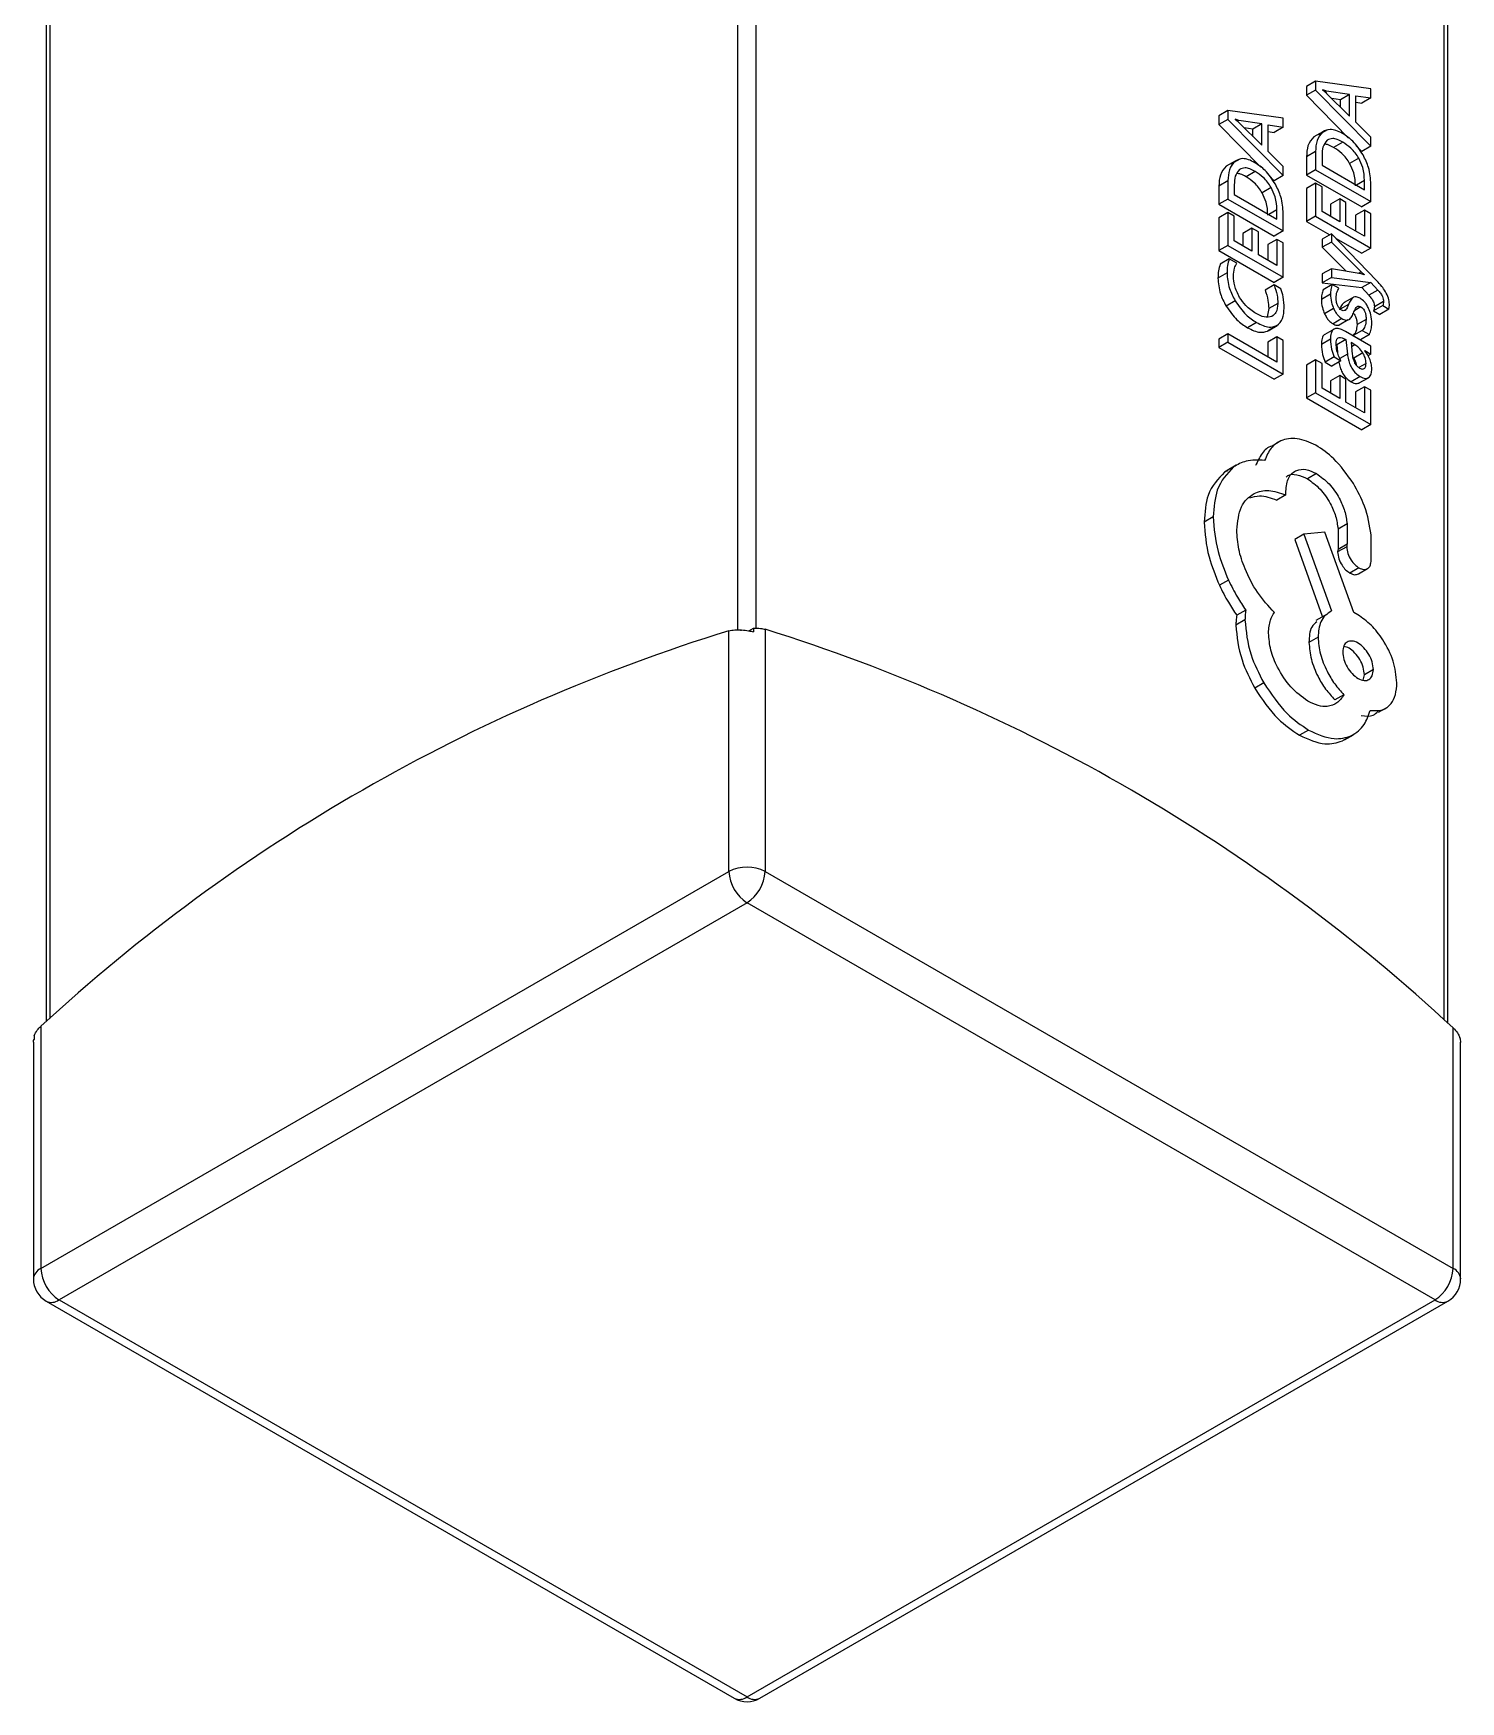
# Model space of a CAD drawing. Header units: millimetres. Extents: x 206 to 880, y 122 to 722.
# Drawn here: x 761.6 to 772.75, y 292.95 to 305.98 of the extents above; entities that cross this region are included whole.
import ezdxf

# ---------------------------------------------------------------- set-up
doc = ezdxf.new("R2010")
doc.units = ezdxf.units.MM

msp = doc.modelspace()

# ---------------------------------------------------------------- linework, layer by layer
at = {"color": 7, "linetype": 'Continuous', "lineweight": 25}
for p, q in [((767.104, 301.322), (767.104, 310.25)), ((767.245, 310.238), (767.245, 301.334)), ((761.701, 307.115), (761.701, 298.261)), ((761.73, 307.136), (761.73, 298.286)), ((772.619, 298.274), (772.619, 307.148)), ((772.649, 298.249), (772.649, 307.115)), ((771.616, 305.608), (771.545, 305.568)), ((771.545, 305.568), (771.545, 305.499)), ((771.616, 305.608), (771.616, 305.54)), ((772.047, 305.549), (771.616, 305.608)), ((772.047, 305.478), (772.047, 305.549)), ((771.616, 305.54), (771.545, 305.499)), ((771.545, 305.499), (771.873, 305.165)), ((771.616, 305.54), (772.047, 305.101)), ((771.671, 305.542), (771.671, 305.54)), ((771.701, 305.532), (771.69, 305.525)), ((771.881, 305.504), (771.701, 305.532)), ((771.701, 305.514), (771.881, 305.336)), ((771.81, 305.463), (771.743, 305.473)), ((771.881, 305.504), (771.81, 305.463)), ((771.81, 305.407), (771.81, 305.463)), ((771.881, 305.336), (771.881, 305.504)), ((771.929, 305.495), (772.047, 305.478)), ((771.929, 305.288), (771.929, 305.495)), ((771.929, 305.444), (771.977, 305.437)), ((772.047, 305.478), (771.977, 305.437)), ((770.931, 305.38), (770.861, 305.339)), ((770.861, 305.339), (770.861, 305.27)), ((770.931, 305.311), (770.861, 305.27)), ((770.931, 305.38), (770.931, 305.311)), ((771.363, 305.32), (770.931, 305.38)), ((770.931, 305.311), (771.363, 304.872)), ((770.987, 305.313), (770.987, 305.311)), ((771.017, 305.303), (771.005, 305.296)), ((771.196, 305.275), (771.017, 305.303)), ((771.363, 305.249), (771.363, 305.32)), ((772.047, 305.172), (771.929, 305.288)), ((770.861, 305.27), (771.189, 304.936)), ((771.017, 305.286), (771.196, 305.108)), ((771.125, 305.234), (771.058, 305.245)), ((771.196, 305.275), (771.125, 305.234)), ((771.125, 305.178), (771.125, 305.234)), ((771.196, 305.108), (771.196, 305.275)), ((771.245, 305.267), (771.363, 305.249)), ((771.245, 305.059), (771.245, 305.267)), ((771.245, 305.215), (771.292, 305.208)), ((771.363, 305.249), (771.292, 305.208)), ((771.673, 305.214), (771.602, 305.173)), ((771.708, 305.23), (771.638, 305.189)), ((772.047, 305.101), (772.047, 305.172)), ((771.363, 304.943), (771.245, 305.059)), ((771.616, 305.059), (771.545, 305.018)), ((771.616, 305.059), (771.616, 304.917)), ((771.666, 305.028), (771.666, 304.952)), ((771.828, 305.132), (771.757, 305.092)), ((771.934, 305.103), (771.977, 305.06)), ((772.047, 305.101), (771.977, 305.06)), ((770.989, 304.985), (770.918, 304.944)), ((771.024, 305.001), (770.953, 304.961)), ((771.143, 304.904), (771.073, 304.863)), ((771.363, 304.872), (771.363, 304.943)), ((771.545, 305.018), (771.545, 304.876)), ((771.616, 304.917), (771.545, 304.876)), ((771.616, 304.917), (772.047, 304.668)), ((771.666, 304.952), (771.998, 304.76)), ((771.953, 305.007), (771.882, 304.966)), ((770.931, 304.83), (770.861, 304.789)), ((770.861, 304.789), (770.861, 304.647)), ((770.931, 304.83), (770.931, 304.688)), ((770.981, 304.799), (770.981, 304.723)), ((771.269, 304.778), (771.198, 304.737)), ((771.25, 304.874), (771.292, 304.831)), ((771.363, 304.872), (771.292, 304.831)), ((771.545, 304.876), (771.977, 304.627)), ((771.616, 304.811), (771.545, 304.77)), ((771.545, 304.77), (771.545, 304.514)), ((771.616, 304.811), (771.616, 304.555)), ((771.666, 304.783), (771.616, 304.811)), ((771.666, 304.59), (771.666, 304.783)), ((771.998, 304.833), (771.935, 304.796)), ((771.998, 304.76), (771.998, 304.833)), ((772.047, 304.668), (772.047, 304.805)), ((770.931, 304.688), (770.861, 304.647)), ((770.861, 304.647), (771.292, 304.398)), ((770.931, 304.688), (771.363, 304.439)), ((770.981, 304.723), (771.314, 304.531)), ((771.804, 304.689), (771.733, 304.648)), ((771.733, 304.648), (771.733, 304.551)), ((771.804, 304.689), (771.804, 304.511)), ((771.853, 304.66), (771.804, 304.689)), ((771.853, 304.482), (771.853, 304.66)), ((772.047, 304.668), (771.977, 304.627)), ((770.931, 304.582), (770.861, 304.542)), ((770.861, 304.542), (770.861, 304.285)), ((770.931, 304.582), (770.931, 304.326)), ((770.981, 304.554), (770.931, 304.582)), ((770.981, 304.361), (770.981, 304.554)), ((771.314, 304.604), (771.251, 304.568)), ((771.314, 304.531), (771.314, 304.604)), ((771.363, 304.439), (771.363, 304.576)), ((771.616, 304.555), (771.545, 304.514)), ((771.545, 304.514), (771.727, 304.409)), ((771.616, 304.555), (772.047, 304.305)), ((771.804, 304.511), (771.666, 304.59)), ((771.998, 304.602), (771.927, 304.561)), ((771.927, 304.561), (771.927, 304.439)), ((771.998, 304.602), (771.998, 304.398)), ((772.047, 304.573), (771.998, 304.602)), ((772.047, 304.305), (772.047, 304.573)), ((771.119, 304.46), (771.048, 304.419)), ((771.048, 304.419), (771.048, 304.323)), ((771.119, 304.46), (771.119, 304.282)), ((771.169, 304.431), (771.119, 304.46)), ((771.169, 304.253), (771.169, 304.431)), ((771.363, 304.439), (771.292, 304.398)), ((771.739, 304.416), (771.668, 304.375)), ((771.668, 304.375), (771.668, 304.311)), ((772.094, 304.05), (771.739, 304.416)), ((771.739, 304.416), (771.739, 304.351)), ((771.771, 304.383), (771.977, 304.265)), ((771.998, 304.398), (771.853, 304.482)), ((770.931, 304.326), (770.861, 304.285)), ((770.861, 304.285), (771.292, 304.036)), ((770.931, 304.326), (771.363, 304.077)), ((771.119, 304.282), (770.981, 304.361)), ((771.314, 304.169), (771.169, 304.253)), ((771.314, 304.373), (771.243, 304.332)), ((771.243, 304.332), (771.243, 304.21)), ((771.314, 304.373), (771.314, 304.169)), ((771.363, 304.345), (771.314, 304.373)), ((771.363, 304.077), (771.363, 304.345)), ((771.739, 304.351), (771.668, 304.311)), ((771.668, 304.311), (771.856, 304.124)), ((771.739, 304.351), (771.971, 304.12)), ((772.047, 304.305), (771.977, 304.265)), ((770.942, 304.22), (770.871, 304.179)), ((771, 304.186), (770.942, 304.22)), ((771.739, 304.144), (771.668, 304.104)), ((771.739, 304.144), (771.739, 304.075)), ((771.971, 304.104), (771.739, 304.144)), ((771.971, 304.12), (771.949, 304.107)), ((770.924, 304.112), (770.853, 304.071)), ((771.292, 304.018), (771.221, 303.977)), ((771.363, 304.077), (771.292, 304.036)), ((771.345, 303.987), (771.292, 304.018)), ((771.668, 304.104), (771.668, 304.034)), ((771.739, 304.075), (771.668, 304.034)), ((771.668, 304.034), (771.976, 303.996)), ((771.746, 304.021), (771.675, 303.98)), ((771.739, 304.075), (772.047, 304.037)), ((771.798, 303.991), (771.746, 304.021)), ((771.996, 304.097), (771.971, 304.104)), ((772.047, 304.037), (771.976, 303.996)), ((771.976, 303.996), (772.032, 303.936)), ((771.996, 304.098), (771.994, 304.097)), ((771.996, 304.098), (771.996, 304.097)), ((772.047, 304.037), (772.103, 303.977)), ((770.988, 303.893), (770.917, 303.852)), ((771.321, 303.873), (771.25, 303.832)), ((771.732, 303.945), (771.661, 303.904)), ((771.873, 303.864), (771.809, 303.827)), ((771.91, 303.92), (771.839, 303.879)), ((771.913, 303.921), (771.91, 303.92)), ((772.103, 303.977), (772.032, 303.936)), ((772.14, 303.856), (772.069, 303.815)), ((772.146, 303.888), (772.075, 303.847)), ((772.14, 303.856), (772.188, 303.828)), ((771.155, 303.724), (771.085, 303.683)), ((771.25, 303.832), (771.237, 303.768)), ((771.757, 303.832), (771.686, 303.791)), ((771.822, 303.754), (771.752, 303.713)), ((771.871, 303.744), (771.8, 303.703)), ((771.969, 303.845), (771.922, 303.818)), ((772.01, 303.748), (771.94, 303.707)), ((772.069, 303.815), (772.117, 303.787)), ((772.188, 303.828), (772.117, 303.787)), ((770.931, 303.634), (770.861, 303.593)), ((770.861, 303.593), (770.861, 303.529)), ((770.931, 303.634), (770.931, 303.57)), ((771.314, 303.414), (770.931, 303.634)), ((771.311, 303.698), (771.241, 303.657)), ((771.314, 303.612), (771.243, 303.571)), ((771.245, 303.659), (771.315, 303.7)), ((771.314, 303.612), (771.314, 303.414)), ((771.363, 303.584), (771.314, 303.612)), ((771.732, 303.593), (771.661, 303.552)), ((771.76, 303.671), (771.689, 303.631)), ((772.047, 303.539), (771.849, 303.654)), ((771.981, 303.662), (771.91, 303.622)), ((771.91, 303.622), (771.966, 303.589)), ((772.037, 303.63), (771.966, 303.589)), ((771.981, 303.662), (772.037, 303.63)), ((770.931, 303.57), (770.861, 303.529)), ((770.861, 303.529), (771.292, 303.28)), ((770.931, 303.57), (771.363, 303.321)), ((771.243, 303.571), (771.243, 303.454)), ((771.363, 303.321), (771.363, 303.584)), ((771.851, 303.59), (771.781, 303.549)), ((771.781, 303.549), (771.787, 303.493)), ((771.864, 303.477), (771.806, 303.443)), ((771.851, 303.59), (771.864, 303.477)), ((771.922, 303.549), (771.893, 303.566)), ((771.893, 303.566), (771.902, 303.477)), ((771.922, 303.549), (771.896, 303.534)), ((771.985, 303.486), (771.914, 303.445)), ((772, 303.504), (772.047, 303.477)), ((772, 303.503), (772, 303.504)), ((772.047, 303.477), (772.024, 303.463)), ((772.047, 303.477), (772.047, 303.539)), ((771.616, 303.431), (771.545, 303.391)), ((771.545, 303.391), (771.545, 303.134)), ((771.616, 303.431), (771.616, 303.175)), ((771.666, 303.403), (771.616, 303.431)), ((771.666, 303.21), (771.666, 303.403)), ((771.761, 303.454), (771.69, 303.413)), ((771.69, 303.413), (771.743, 303.382)), ((771.813, 303.423), (771.743, 303.382)), ((771.761, 303.454), (771.813, 303.423)), ((771.914, 303.445), (771.907, 303.455)), ((772.01, 303.404), (771.954, 303.371)), ((771.363, 303.321), (771.292, 303.28)), ((771.804, 303.131), (771.666, 303.21)), ((771.804, 303.309), (771.733, 303.268)), ((771.733, 303.268), (771.733, 303.172)), ((771.804, 303.309), (771.804, 303.131)), ((771.853, 303.28), (771.804, 303.309)), ((771.853, 303.102), (771.853, 303.28)), ((771.965, 303.301), (771.894, 303.26)), ((771.998, 303.222), (771.927, 303.181)), ((771.957, 303.251), (772.028, 303.292)), ((771.998, 303.222), (771.998, 303.018)), ((772.047, 303.194), (771.998, 303.222)), ((772.03, 303.294), (772.028, 303.292)), ((771.616, 303.175), (771.545, 303.134)), ((771.545, 303.134), (771.977, 302.885)), ((771.616, 303.175), (772.047, 302.926)), ((771.998, 303.018), (771.853, 303.102)), ((771.927, 303.181), (771.927, 303.059)), ((772.047, 302.926), (772.047, 303.194)), ((772.047, 302.926), (771.977, 302.885)), ((771.345, 302.798), (771.276, 302.758)), ((771.346, 302.799), (771.346, 302.799)), ((770.975, 302.595), (770.905, 302.554)), ((770.927, 302.564), (770.905, 302.554)), ((770.996, 302.608), (770.925, 302.567)), ((771.622, 302.543), (771.552, 302.503)), ((771.383, 302.377), (771.312, 302.336)), ((771.383, 302.377), (771.383, 302.405)), ((770.816, 302.205), (770.745, 302.164)), ((771.524, 302.069), (771.454, 302.028)), ((771.454, 302.028), (771.668, 301.429)), ((771.687, 302.085), (771.524, 302.069)), ((771.524, 302.069), (771.739, 301.47)), ((771.914, 301.458), (771.687, 302.085)), ((771.862, 302.15), (771.791, 302.109)), ((771.791, 302.109), (771.791, 301.95)), ((771.862, 302.15), (771.862, 301.991)), ((772.049, 301.855), (772.049, 302.064)), ((771.859, 301.971), (771.788, 301.931)), ((771.862, 301.991), (771.791, 301.95)), ((771.954, 301.807), (771.883, 301.766)), ((771.95, 301.76), (772.021, 301.801)), ((770.935, 301.711), (770.865, 301.67)), ((771.064, 301.399), (770.993, 301.358)), ((771.07, 301.477), (771, 301.436)), ((771.689, 301.435), (771.618, 301.394)), ((771.945, 301.44), (771.914, 301.458)), ((767.033, 299.434), (767.033, 301.314)), ((767.123, 301.319), (767.123, 301.322)), ((767.127, 301.32), (767.123, 301.322)), ((767.19, 301.314), (767.226, 301.335)), ((767.226, 301.335), (767.226, 301.306)), ((767.316, 301.327), (767.316, 299.434)), ((771.635, 301.265), (771.564, 301.224)), ((772.067, 301.011), (771.997, 300.971)), ((771.211, 300.907), (771.141, 300.866)), ((771.988, 300.928), (771.997, 300.971)), ((771.837, 300.815), (771.766, 300.774)), ((772.107, 300.678), (772.177, 300.719)), ((771.561, 300.539), (771.49, 300.498)), ((771.895, 300.494), (771.825, 300.454)), ((771.841, 300.462), (771.912, 300.503)), ((761.659, 296.331), (767.033, 299.434)), ((767.316, 299.434), (772.69, 296.331)), ((767.175, 299.189), (761.801, 296.087)), ((772.549, 296.087), (767.175, 299.189)), ((761.608, 298.151), (761.608, 298.122)), ((761.659, 298.224), (761.659, 296.331)), ((772.69, 296.331), (772.69, 298.212)), ((772.742, 298.135), (772.742, 298.138)), ((772.745, 298.13), (772.748, 298.099)), ((761.601, 298.1), (761.601, 296.25)), ((772.749, 296.25), (772.749, 298.1)), ((761.701, 296.077), (767.075, 292.974)), ((761.801, 296.087), (767.175, 292.984)), ((767.175, 292.984), (772.549, 296.087)), ((767.275, 292.974), (772.649, 296.077))]:
    msp.add_line(p, q, dxfattribs=at)
for centre, radius, start, end in [((771.144, 287.947), 13.985, 107.0948, 132.7039), ((763.123, 287.899), 14.067, 47.1505, 72.6593), ((767.175, 299.161), 0.307, 62.6097, 117.3903), ((767.34, 299.448), 0.307, 182.6055, 237.3945), ((767.009, 299.448), 0.307, 302.6055, 357.3945), ((761.701, 296.24), 0.101, 114.3747, 174.3052), ((761.966, 296.345), 0.307, 182.6055, 237.3945), ((772.383, 296.345), 0.307, 302.6055, 357.3945), ((772.649, 296.24), 0.101, 5.6948, 65.6253), ((761.801, 296.25), 0.2, 180, 240.0027), ((772.549, 296.25), 0.2, 299.9973, 360), ((761.742, 296.168), 0.101, 245.686, 305.6182), ((772.607, 296.168), 0.101, 234.3818, 294.314), ((767.116, 293.066), 0.101, 245.686, 305.6182), ((767.175, 293.147), 0.2, 240.0027, 299.9973), ((767.233, 293.066), 0.101, 234.3818, 294.314)]:
    msp.add_arc(centre, radius, start, end, dxfattribs=at)
for points, knots in [([(771.701, 305.532), (771.697, 305.533), (771.687, 305.536), (771.677, 305.539), (771.671, 305.542)], [0, 0, 0, 0, 0.461299, 1, 1, 1, 1]), ([(771.671, 305.54), (771.677, 305.535), (771.688, 305.527), (771.698, 305.518), (771.701, 305.514)], [0, 0, 0, 0, 0.62739, 1, 1, 1, 1]), ([(771.017, 305.303), (771.012, 305.304), (771.002, 305.307), (770.992, 305.311), (770.987, 305.313)], [0, 0, 0, 0, 0.461299, 1, 1, 1, 1]), ([(770.987, 305.311), (770.993, 305.306), (771.003, 305.298), (771.013, 305.289), (771.017, 305.286)], [0, 0, 0, 0, 0.62739, 1, 1, 1, 1]), ([(771.602, 305.173), (771.584, 305.153), (771.55, 305.116), (771.547, 305.049), (771.545, 305.018)], [0, 0, 0, 0, 0.541032, 1, 1, 1, 1]), ([(771.673, 305.214), (771.655, 305.194), (771.621, 305.156), (771.617, 305.089), (771.616, 305.059)], [0, 0, 0, 0, 0.541032, 1, 1, 1, 1]), ([(771.826, 305.201), (771.809, 305.21), (771.776, 305.226), (771.721, 305.237), (771.691, 305.223), (771.673, 305.214)], [0, 0, 0, 0, 0.297635, 0.573106, 1, 1, 1, 1]), ([(771.828, 305.132), (771.814, 305.14), (771.787, 305.154), (771.743, 305.165), (771.72, 305.154), (771.706, 305.148)], [0, 0, 0, 0, 0.314975, 0.594694, 1, 1, 1, 1]), ([(771.987, 305.033), (771.961, 305.072), (771.914, 305.143), (771.854, 305.183), (771.826, 305.201)], [0, 0, 0, 0, 0.540507, 1, 1, 1, 1]), ([(771.706, 305.148), (771.693, 305.132), (771.668, 305.102), (771.666, 305.052), (771.666, 305.028)], [0, 0, 0, 0, 0.529515, 1, 1, 1, 1]), ([(771.757, 305.092), (771.743, 305.099), (771.719, 305.112), (771.696, 305.116), (771.687, 305.118)], [0, 0, 0, 0, 0.595359, 1, 1, 1, 1]), ([(771.882, 304.966), (771.874, 304.98), (771.855, 305.009), (771.813, 305.055), (771.779, 305.077), (771.757, 305.092)], [0, 0, 0, 0, 0.25995, 0.527871, 1, 1, 1, 1]), ([(771.953, 305.007), (771.944, 305.021), (771.926, 305.05), (771.883, 305.096), (771.849, 305.118), (771.828, 305.132)], [0, 0, 0, 0, 0.25995, 0.527871, 1, 1, 1, 1]), ([(772.047, 304.805), (772.045, 304.847), (772.04, 304.922), (772.003, 305), (771.987, 305.033)], [0, 0, 0, 0, 0.577296, 1, 1, 1, 1]), ([(770.918, 304.944), (770.9, 304.924), (770.866, 304.887), (770.862, 304.82), (770.861, 304.789)], [0, 0, 0, 0, 0.541032, 1, 1, 1, 1]), ([(770.989, 304.985), (770.97, 304.965), (770.936, 304.928), (770.933, 304.861), (770.931, 304.83)], [0, 0, 0, 0, 0.541032, 1, 1, 1, 1]), ([(771.022, 304.919), (771.009, 304.903), (770.984, 304.874), (770.982, 304.823), (770.981, 304.799)], [0, 0, 0, 0, 0.529515, 1, 1, 1, 1]), ([(771.142, 304.972), (771.125, 304.981), (771.092, 304.998), (771.037, 305.009), (771.007, 304.994), (770.989, 304.985)], [0, 0, 0, 0, 0.297635, 0.573106, 1, 1, 1, 1]), ([(771.143, 304.904), (771.129, 304.911), (771.103, 304.925), (771.059, 304.936), (771.035, 304.925), (771.022, 304.919)], [0, 0, 0, 0, 0.314975, 0.594694, 1, 1, 1, 1]), ([(771.302, 304.804), (771.277, 304.843), (771.23, 304.915), (771.169, 304.954), (771.142, 304.972)], [0, 0, 0, 0, 0.540507, 1, 1, 1, 1]), ([(771.269, 304.778), (771.26, 304.792), (771.242, 304.821), (771.199, 304.867), (771.165, 304.889), (771.143, 304.904)], [0, 0, 0, 0, 0.25995, 0.527871, 1, 1, 1, 1]), ([(771.927, 304.792), (771.926, 304.825), (771.923, 304.882), (771.894, 304.941), (771.882, 304.966)], [0, 0, 0, 0, 0.591294, 1, 1, 1, 1]), ([(771.998, 304.833), (771.996, 304.866), (771.994, 304.923), (771.965, 304.982), (771.953, 305.007)], [0, 0, 0, 0, 0.591294, 1, 1, 1, 1]), ([(771.073, 304.863), (771.058, 304.871), (771.034, 304.884), (771.012, 304.887), (771.003, 304.889)], [0, 0, 0, 0, 0.595359, 1, 1, 1, 1]), ([(771.198, 304.737), (771.189, 304.751), (771.171, 304.78), (771.128, 304.826), (771.094, 304.849), (771.073, 304.863)], [0, 0, 0, 0, 0.25995, 0.527871, 1, 1, 1, 1]), ([(771.314, 304.604), (771.312, 304.637), (771.309, 304.694), (771.28, 304.753), (771.269, 304.778)], [0, 0, 0, 0, 0.591294, 1, 1, 1, 1]), ([(771.363, 304.576), (771.36, 304.619), (771.356, 304.693), (771.318, 304.771), (771.302, 304.804)], [0, 0, 0, 0, 0.577296, 1, 1, 1, 1]), ([(771.243, 304.563), (771.241, 304.596), (771.238, 304.653), (771.21, 304.713), (771.198, 304.737)], [0, 0, 0, 0, 0.591294, 1, 1, 1, 1]), ([(770.871, 304.179), (770.865, 304.163), (770.855, 304.131), (770.854, 304.091), (770.853, 304.071)], [0, 0, 0, 0, 0.516592, 1, 1, 1, 1]), ([(770.942, 304.22), (770.936, 304.203), (770.925, 304.171), (770.925, 304.131), (770.924, 304.112)], [0, 0, 0, 0, 0.516592, 1, 1, 1, 1]), ([(770.974, 304.084), (770.976, 304.106), (770.978, 304.146), (770.993, 304.174), (771, 304.186)], [0, 0, 0, 0, 0.564823, 1, 1, 1, 1]), ([(771.971, 304.12), (771.976, 304.115), (771.985, 304.108), (771.993, 304.101), (771.996, 304.098)], [0, 0, 0, 0, 0.638425, 1, 1, 1, 1]), ([(770.853, 304.071), (770.857, 304.03), (770.862, 303.958), (770.9, 303.884), (770.917, 303.852)], [0, 0, 0, 0, 0.568137, 1, 1, 1, 1]), ([(770.924, 304.112), (770.927, 304.071), (770.933, 303.999), (770.971, 303.925), (770.988, 303.893)], [0, 0, 0, 0, 0.568137, 1, 1, 1, 1]), ([(771.022, 303.92), (771.007, 303.951), (770.979, 304.007), (770.976, 304.06), (770.974, 304.084)], [0, 0, 0, 0, 0.545172, 1, 1, 1, 1]), ([(771.292, 304.018), (771.301, 303.991), (771.318, 303.94), (771.32, 303.894), (771.321, 303.873)], [0, 0, 0, 0, 0.540106, 1, 1, 1, 1]), ([(771.37, 303.835), (771.369, 303.864), (771.368, 303.913), (771.352, 303.966), (771.345, 303.987)], [0, 0, 0, 0, 0.595834, 1, 1, 1, 1]), ([(771.746, 304.021), (771.741, 304.009), (771.733, 303.986), (771.733, 303.958), (771.732, 303.945)], [0, 0, 0, 0, 0.549614, 1, 1, 1, 1]), ([(771.776, 303.913), (771.777, 303.931), (771.779, 303.962), (771.793, 303.982), (771.798, 303.991)], [0, 0, 0, 0, 0.567156, 1, 1, 1, 1]), ([(772.192, 303.866), (772.191, 303.882), (772.188, 303.914), (772.163, 303.964), (772.131, 304.009), (772.107, 304.036), (772.094, 304.05)], [0, 0, 0, 0, 0.242258, 0.495139, 0.726622, 1, 1, 1, 1]), ([(770.988, 303.893), (771.015, 303.854), (771.065, 303.782), (771.127, 303.742), (771.155, 303.724)], [0, 0, 0, 0, 0.535916, 1, 1, 1, 1]), ([(771.152, 303.793), (771.124, 303.812), (771.076, 303.843), (771.038, 303.898), (771.022, 303.92)], [0, 0, 0, 0, 0.585906, 1, 1, 1, 1]), ([(771.221, 303.977), (771.23, 303.95), (771.247, 303.899), (771.249, 303.853), (771.25, 303.832)], [0, 0, 0, 0, 0.540106, 1, 1, 1, 1]), ([(771.321, 303.873), (771.318, 303.846), (771.315, 303.8), (771.287, 303.78), (771.275, 303.771)], [0, 0, 0, 0, 0.571087, 1, 1, 1, 1]), ([(771.675, 303.98), (771.671, 303.968), (771.663, 303.945), (771.662, 303.917), (771.661, 303.904)], [0, 0, 0, 0, 0.549614, 1, 1, 1, 1]), ([(771.661, 303.904), (771.662, 303.883), (771.664, 303.847), (771.68, 303.808), (771.686, 303.791)], [0, 0, 0, 0, 0.581614, 1, 1, 1, 1]), ([(771.732, 303.945), (771.733, 303.924), (771.735, 303.888), (771.75, 303.848), (771.757, 303.832)], [0, 0, 0, 0, 0.581614, 1, 1, 1, 1]), ([(771.787, 303.858), (771.784, 303.868), (771.777, 303.887), (771.776, 303.905), (771.776, 303.913)], [0, 0, 0, 0, 0.523627, 1, 1, 1, 1]), ([(771.817, 303.821), (771.814, 303.823), (771.808, 303.828), (771.797, 303.84), (771.791, 303.851), (771.787, 303.858)], [0, 0, 0, 0, 0.279552, 0.548934, 1, 1, 1, 1]), ([(771.842, 303.88), (771.838, 303.878), (771.829, 303.872), (771.815, 303.853), (771.807, 303.835), (771.802, 303.823)], [0, 0, 0, 0, 0.211881, 0.474285, 1, 1, 1, 1]), ([(771.873, 303.864), (771.868, 303.852), (771.861, 303.835), (771.85, 303.822), (771.846, 303.818)], [0, 0, 0, 0, 0.676699, 1, 1, 1, 1]), ([(771.913, 303.921), (771.909, 303.919), (771.9, 303.913), (771.886, 303.894), (771.878, 303.876), (771.873, 303.864)], [0, 0, 0, 0, 0.211881, 0.474285, 1, 1, 1, 1]), ([(771.964, 303.913), (771.953, 303.918), (771.934, 303.927), (771.919, 303.923), (771.913, 303.921)], [0, 0, 0, 0, 0.572606, 1, 1, 1, 1]), ([(772.03, 303.834), (772.025, 303.844), (772.016, 303.862), (771.994, 303.892), (771.975, 303.905), (771.964, 303.913)], [0, 0, 0, 0, 0.287771, 0.558422, 1, 1, 1, 1]), ([(772.032, 303.936), (772.039, 303.928), (772.053, 303.913), (772.067, 303.888), (772.074, 303.866), (772.075, 303.853), (772.075, 303.847)], [0, 0, 0, 0, 0.321194, 0.592797, 0.792541, 1, 1, 1, 1]), ([(772.103, 303.977), (772.11, 303.969), (772.123, 303.954), (772.138, 303.929), (772.145, 303.906), (772.146, 303.894), (772.146, 303.888)], [0, 0, 0, 0, 0.321194, 0.592797, 0.792541, 1, 1, 1, 1]), ([(772.146, 303.888), (772.146, 303.882), (772.145, 303.87), (772.142, 303.86), (772.14, 303.856)], [0, 0, 0, 0, 0.542056, 1, 1, 1, 1]), ([(772.188, 303.828), (772.189, 303.834), (772.192, 303.846), (772.192, 303.86), (772.192, 303.866)], [0, 0, 0, 0, 0.522339, 1, 1, 1, 1]), ([(770.917, 303.852), (770.944, 303.813), (770.994, 303.741), (771.056, 303.701), (771.085, 303.683)], [0, 0, 0, 0, 0.535916, 1, 1, 1, 1]), ([(771.275, 303.771), (771.255, 303.767), (771.218, 303.758), (771.173, 303.782), (771.152, 303.793)], [0, 0, 0, 0, 0.528199, 1, 1, 1, 1]), ([(771.155, 303.724), (771.189, 303.707), (771.247, 303.678), (771.292, 303.692), (771.311, 303.698)], [0, 0, 0, 0, 0.582615, 1, 1, 1, 1]), ([(771.311, 303.698), (771.33, 303.714), (771.365, 303.744), (771.369, 303.806), (771.37, 303.835)], [0, 0, 0, 0, 0.538195, 1, 1, 1, 1]), ([(771.686, 303.791), (771.691, 303.782), (771.7, 303.763), (771.722, 303.734), (771.74, 303.721), (771.752, 303.713)], [0, 0, 0, 0, 0.292205, 0.564001, 1, 1, 1, 1]), ([(771.757, 303.832), (771.761, 303.823), (771.771, 303.804), (771.793, 303.775), (771.811, 303.762), (771.822, 303.754)], [0, 0, 0, 0, 0.292205, 0.564001, 1, 1, 1, 1]), ([(771.846, 303.818), (771.842, 303.817), (771.833, 303.813), (771.823, 303.819), (771.817, 303.821)], [0, 0, 0, 0, 0.533014, 1, 1, 1, 1]), ([(771.822, 303.754), (771.832, 303.749), (771.85, 303.74), (771.865, 303.743), (771.871, 303.744)], [0, 0, 0, 0, 0.573775, 1, 1, 1, 1]), ([(771.871, 303.744), (771.875, 303.746), (771.884, 303.75), (771.898, 303.768), (771.906, 303.785), (771.912, 303.797)], [0, 0, 0, 0, 0.204051, 0.464555, 1, 1, 1, 1]), ([(771.911, 303.795), (771.911, 303.795), (771.916, 303.791), (771.924, 303.78), (771.933, 303.76), (771.939, 303.734), (771.939, 303.717), (771.94, 303.707)], [0, 0, 0, 0, 0.018912, 0.197395, 0.387222, 0.657431, 1, 1, 1, 1]), ([(771.912, 303.797), (771.917, 303.809), (771.924, 303.828), (771.936, 303.842), (771.939, 303.846)], [0, 0, 0, 0, 0.667818, 1, 1, 1, 1]), ([(771.939, 303.846), (771.942, 303.848), (771.946, 303.851), (771.956, 303.852), (771.964, 303.848), (771.969, 303.845)], [0, 0, 0, 0, 0.288352, 0.560641, 1, 1, 1, 1]), ([(771.969, 303.845), (771.974, 303.842), (771.983, 303.836), (771.995, 303.821), (772.004, 303.8), (772.01, 303.775), (772.01, 303.758), (772.01, 303.748)], [0, 0, 0, 0, 0.16617, 0.317863, 0.479198, 0.70885, 1, 1, 1, 1]), ([(772.01, 303.748), (772.009, 303.728), (772.006, 303.693), (771.988, 303.672), (771.981, 303.662)], [0, 0, 0, 0, 0.549511, 1, 1, 1, 1]), ([(772.055, 303.716), (772.054, 303.739), (772.052, 303.776), (772.037, 303.817), (772.03, 303.834)], [0, 0, 0, 0, 0.5931, 1, 1, 1, 1]), ([(772.075, 303.847), (772.075, 303.841), (772.074, 303.829), (772.071, 303.82), (772.069, 303.815)], [0, 0, 0, 0, 0.542056, 1, 1, 1, 1]), ([(771.085, 303.683), (771.118, 303.666), (771.176, 303.638), (771.222, 303.651), (771.241, 303.657)], [0, 0, 0, 0, 0.582615, 1, 1, 1, 1]), ([(771.69, 303.629), (771.688, 303.629), (771.676, 303.625), (771.664, 303.598), (771.662, 303.568), (771.661, 303.552)], [0, 0, 0, 0, 0.085315, 0.502992, 1, 1, 1, 1]), ([(771.849, 303.654), (771.836, 303.661), (771.811, 303.674), (771.778, 303.679), (771.751, 303.67), (771.734, 303.64), (771.733, 303.609), (771.732, 303.593)], [0, 0, 0, 0, 0.215736, 0.397382, 0.561541, 0.761757, 1, 1, 1, 1]), ([(771.732, 303.593), (771.733, 303.567), (771.736, 303.522), (771.753, 303.474), (771.761, 303.454)], [0, 0, 0, 0, 0.572828, 1, 1, 1, 1]), ([(771.752, 303.713), (771.762, 303.708), (771.779, 303.7), (771.794, 303.702), (771.8, 303.703)], [0, 0, 0, 0, 0.573775, 1, 1, 1, 1]), ([(771.776, 303.561), (771.776, 303.569), (771.777, 303.584), (771.785, 303.6), (771.801, 303.608), (771.824, 303.605), (771.842, 303.595), (771.851, 303.59)], [0, 0, 0, 0, 0.190633, 0.356708, 0.518791, 0.733962, 1, 1, 1, 1]), ([(771.94, 303.707), (771.938, 303.688), (771.935, 303.652), (771.918, 303.631), (771.91, 303.622)], [0, 0, 0, 0, 0.549511, 1, 1, 1, 1]), ([(772.037, 303.63), (772.042, 303.643), (772.053, 303.668), (772.054, 303.701), (772.055, 303.716)], [0, 0, 0, 0, 0.535911, 1, 1, 1, 1]), ([(771.661, 303.552), (771.663, 303.526), (771.665, 303.482), (771.683, 303.433), (771.69, 303.413)], [0, 0, 0, 0, 0.572828, 1, 1, 1, 1]), ([(771.813, 303.423), (771.801, 303.45), (771.78, 303.498), (771.777, 303.542), (771.776, 303.561)], [0, 0, 0, 0, 0.566346, 1, 1, 1, 1]), ([(771.864, 303.477), (771.866, 303.462), (771.87, 303.435), (771.883, 303.395), (771.903, 303.357), (771.931, 303.323), (771.953, 303.309), (771.965, 303.301)], [0, 0, 0, 0, 0.223087, 0.413842, 0.584193, 0.78082, 1, 1, 1, 1]), ([(771.902, 303.477), (771.904, 303.462), (771.907, 303.439), (771.918, 303.415), (771.921, 303.406)], [0, 0, 0, 0, 0.641649, 1, 1, 1, 1]), ([(771.985, 303.486), (771.975, 303.501), (771.956, 303.527), (771.933, 303.542), (771.922, 303.549)], [0, 0, 0, 0, 0.542182, 1, 1, 1, 1]), ([(772.01, 303.404), (772.009, 303.419), (772.007, 303.446), (771.992, 303.474), (771.985, 303.486)], [0, 0, 0, 0, 0.563392, 1, 1, 1, 1]), ([(772.055, 303.362), (772.054, 303.375), (772.052, 303.401), (772.036, 303.451), (772.014, 303.483), (772, 303.503)], [0, 0, 0, 0, 0.287353, 0.555636, 1, 1, 1, 1]), ([(771.797, 303.414), (771.799, 303.407), (771.802, 303.387), (771.813, 303.354), (771.832, 303.316), (771.86, 303.282), (771.882, 303.268), (771.894, 303.26)], [0, 0, 0, 0, 0.125709, 0.340374, 0.532076, 0.753348, 1, 1, 1, 1]), ([(771.935, 303.387), (771.935, 303.394), (771.932, 303.414), (771.921, 303.433), (771.914, 303.445)], [0, 0, 0, 0, 0.380377, 1, 1, 1, 1]), ([(771.921, 303.406), (771.924, 303.402), (771.93, 303.393), (771.943, 303.378), (771.954, 303.371), (771.96, 303.367)], [0, 0, 0, 0, 0.259426, 0.527409, 1, 1, 1, 1]), ([(771.96, 303.367), (771.964, 303.365), (771.972, 303.361), (771.985, 303.359), (771.992, 303.362), (771.996, 303.364)], [0, 0, 0, 0, 0.292626, 0.566552, 1, 1, 1, 1]), ([(771.996, 303.364), (772.001, 303.369), (772.009, 303.379), (772.01, 303.396), (772.01, 303.404)], [0, 0, 0, 0, 0.529978, 1, 1, 1, 1]), ([(772.03, 303.294), (772.038, 303.302), (772.053, 303.319), (772.054, 303.348), (772.055, 303.362)], [0, 0, 0, 0, 0.527593, 1, 1, 1, 1]), ([(771.894, 303.26), (771.908, 303.253), (771.933, 303.241), (771.952, 303.25), (771.96, 303.253)], [0, 0, 0, 0, 0.577345, 1, 1, 1, 1]), ([(771.965, 303.301), (771.979, 303.294), (772.004, 303.282), (772.023, 303.29), (772.03, 303.294)], [0, 0, 0, 0, 0.577345, 1, 1, 1, 1]), ([(771.619, 302.765), (771.569, 302.787), (771.469, 302.83), (771.349, 302.809), (771.262, 302.748), (771.233, 302.68), (771.218, 302.646)], [0, 0, 0, 0, 0.281479, 0.558611, 0.777607, 1, 1, 1, 1]), ([(771.276, 302.758), (771.275, 302.758), (771.242, 302.753), (771.193, 302.703), (771.162, 302.638), (771.147, 302.605)], [0, 0, 0, 0, 0.00501, 0.498677, 1, 1, 1, 1]), ([(771.911, 302.466), (771.862, 302.535), (771.774, 302.66), (771.667, 302.733), (771.619, 302.765)], [0, 0, 0, 0, 0.560121, 1, 1, 1, 1]), ([(770.905, 302.554), (770.854, 302.501), (770.764, 302.408), (770.751, 302.239), (770.745, 302.164)], [0, 0, 0, 0, 0.560447, 1, 1, 1, 1]), ([(770.975, 302.595), (770.925, 302.542), (770.835, 302.449), (770.822, 302.279), (770.816, 302.205)], [0, 0, 0, 0, 0.560447, 1, 1, 1, 1]), ([(771.218, 302.646), (771.167, 302.649), (771.077, 302.653), (771.006, 302.613), (770.975, 302.595)], [0, 0, 0, 0, 0.556897, 1, 1, 1, 1]), ([(771.383, 302.405), (771.388, 302.444), (771.397, 302.519), (771.461, 302.572), (771.539, 302.582), (771.594, 302.556), (771.622, 302.543)], [0, 0, 0, 0, 0.283534, 0.557975, 0.775205, 1, 1, 1, 1]), ([(771.386, 302.515), (771.39, 302.519), (771.41, 302.54), (771.47, 302.539), (771.524, 302.515), (771.552, 302.503)], [0, 0, 0, 0, 0.116354, 0.550615, 1, 1, 1, 1]), ([(771.552, 302.503), (771.586, 302.478), (771.653, 302.43), (771.729, 302.32), (771.778, 302.208), (771.786, 302.143), (771.791, 302.109)], [0, 0, 0, 0, 0.283961, 0.558121, 0.774973, 1, 1, 1, 1]), ([(771.622, 302.543), (771.656, 302.519), (771.723, 302.471), (771.8, 302.36), (771.848, 302.249), (771.857, 302.184), (771.862, 302.15)], [0, 0, 0, 0, 0.283961, 0.558121, 0.774973, 1, 1, 1, 1]), ([(772.049, 302.064), (772.037, 302.139), (772.016, 302.273), (771.943, 302.407), (771.911, 302.466)], [0, 0, 0, 0, 0.557617, 1, 1, 1, 1]), ([(771, 302.102), (771.007, 302.167), (771.021, 302.295), (771.123, 302.392), (771.247, 302.422), (771.337, 302.392), (771.383, 302.377)], [0, 0, 0, 0, 0.284476, 0.560431, 0.77786, 1, 1, 1, 1]), ([(771.101, 302.353), (771.126, 302.361), (771.188, 302.381), (771.266, 302.353), (771.312, 302.336)], [0, 0, 0, 0, 0.404907, 1, 1, 1, 1]), ([(770.745, 302.164), (770.752, 302.075), (770.764, 301.915), (770.834, 301.745), (770.865, 301.67)], [0, 0, 0, 0, 0.56138, 1, 1, 1, 1]), ([(770.816, 302.205), (770.823, 302.115), (770.835, 301.956), (770.905, 301.786), (770.935, 301.711)], [0, 0, 0, 0, 0.56138, 1, 1, 1, 1]), ([(771.294, 301.458), (771.248, 301.508), (771.157, 301.608), (771.065, 301.786), (771.009, 301.956), (771.003, 302.053), (771, 302.102)], [0, 0, 0, 0, 0.277461, 0.551779, 0.771142, 1, 1, 1, 1]), ([(771.791, 301.95), (771.79, 301.946), (771.789, 301.94), (771.788, 301.933), (771.788, 301.931)], [0, 0, 0, 0, 0.560796, 1, 1, 1, 1]), ([(771.788, 301.931), (771.79, 301.913), (771.793, 301.879), (771.819, 301.829), (771.85, 301.789), (771.872, 301.774), (771.883, 301.766)], [0, 0, 0, 0, 0.283042, 0.558142, 0.775723, 1, 1, 1, 1]), ([(771.862, 301.991), (771.861, 301.987), (771.86, 301.981), (771.859, 301.974), (771.859, 301.971)], [0, 0, 0, 0, 0.560796, 1, 1, 1, 1]), ([(771.859, 301.971), (771.861, 301.954), (771.864, 301.92), (771.89, 301.869), (771.921, 301.83), (771.943, 301.814), (771.954, 301.807)], [0, 0, 0, 0, 0.283042, 0.558142, 0.775723, 1, 1, 1, 1]), ([(771.954, 301.807), (771.967, 301.801), (771.994, 301.79), (772.024, 301.799), (772.044, 301.821), (772.047, 301.843), (772.049, 301.855)], [0, 0, 0, 0, 0.281447, 0.55884, 0.777519, 1, 1, 1, 1]), ([(770.865, 301.67), (770.887, 301.625), (770.927, 301.544), (770.977, 301.47), (771, 301.436)], [0, 0, 0, 0, 0.55532, 1, 1, 1, 1]), ([(770.935, 301.711), (770.958, 301.666), (770.998, 301.585), (771.048, 301.51), (771.07, 301.477)], [0, 0, 0, 0, 0.55532, 1, 1, 1, 1]), ([(771.883, 301.766), (771.897, 301.76), (771.922, 301.748), (771.941, 301.757), (771.95, 301.761)], [0, 0, 0, 0, 0.537773, 1, 1, 1, 1]), ([(771, 301.436), (770.998, 301.422), (770.995, 301.397), (770.994, 301.37), (770.993, 301.358)], [0, 0, 0, 0, 0.560098, 1, 1, 1, 1]), ([(771.07, 301.477), (771.069, 301.463), (771.065, 301.438), (771.065, 301.411), (771.064, 301.399)], [0, 0, 0, 0, 0.560098, 1, 1, 1, 1]), ([(771.064, 301.399), (771.073, 301.309), (771.088, 301.147), (771.174, 300.981), (771.211, 300.907)], [0, 0, 0, 0, 0.556227, 1, 1, 1, 1]), ([(771.248, 301.297), (771.251, 301.333), (771.256, 301.396), (771.283, 301.439), (771.294, 301.458)], [0, 0, 0, 0, 0.569438, 1, 1, 1, 1]), ([(771.625, 301.385), (771.611, 301.373), (771.57, 301.34), (771.566, 301.269), (771.564, 301.224)], [0, 0, 0, 0, 0.368563, 1, 1, 1, 1]), ([(771.739, 301.47), (771.706, 301.447), (771.647, 301.405), (771.639, 301.308), (771.635, 301.265)], [0, 0, 0, 0, 0.54889, 1, 1, 1, 1]), ([(772.251, 300.909), (772.245, 300.965), (772.234, 301.075), (772.151, 301.238), (772.052, 301.366), (771.981, 301.415), (771.945, 301.44)], [0, 0, 0, 0, 0.283316, 0.558049, 0.775434, 1, 1, 1, 1]), ([(767.033, 301.314), (767.048, 301.318), (767.075, 301.323), (767.108, 301.323), (767.123, 301.322)], [0, 0, 0, 0, 0.560034, 1, 1, 1, 1]), ([(767.123, 301.319), (767.125, 301.319), (767.129, 301.32), (767.133, 301.321), (767.134, 301.322)], [0, 0, 0, 0, 0.56, 1, 1, 1, 1]), ([(767.134, 301.322), (767.151, 301.32), (767.182, 301.317), (767.213, 301.309), (767.226, 301.306)], [0, 0, 0, 0, 0.559859, 1, 1, 1, 1]), ([(767.226, 301.335), (767.245, 301.335), (767.278, 301.335), (767.305, 301.329), (767.316, 301.327)], [0, 0, 0, 0, 0.558486, 1, 1, 1, 1]), ([(770.993, 301.358), (771.002, 301.268), (771.018, 301.106), (771.103, 300.94), (771.141, 300.866)], [0, 0, 0, 0, 0.556227, 1, 1, 1, 1]), ([(771.555, 300.765), (771.509, 300.798), (771.42, 300.864), (771.32, 301.016), (771.259, 301.167), (771.252, 301.253), (771.248, 301.297)], [0, 0, 0, 0, 0.283316, 0.558049, 0.775434, 1, 1, 1, 1]), ([(771.635, 301.265), (771.638, 301.221), (771.646, 301.135), (771.698, 301.007), (771.763, 300.897), (771.812, 300.842), (771.837, 300.815)], [0, 0, 0, 0, 0.28669, 0.564822, 0.782131, 1, 1, 1, 1]), ([(771.564, 301.224), (771.568, 301.18), (771.575, 301.094), (771.627, 300.966), (771.692, 300.856), (771.742, 300.802), (771.766, 300.774)], [0, 0, 0, 0, 0.28669, 0.564822, 0.782131, 1, 1, 1, 1]), ([(772.067, 301.011), (772.065, 301.031), (772.062, 301.07), (772.033, 301.132), (771.994, 301.184), (771.947, 301.223), (771.9, 301.239), (771.861, 301.23), (771.833, 301.2), (771.83, 301.167), (771.828, 301.15)], [0, 0, 0, 0, 0.128923, 0.252192, 0.374703, 0.5, 0.628924, 0.752192, 0.874703, 1, 1, 1, 1]), ([(771.828, 301.15), (771.83, 301.13), (771.833, 301.093), (771.861, 301.031), (771.9, 300.977), (771.948, 300.939), (771.995, 300.922), (772.035, 300.931), (772.062, 300.961), (772.065, 300.994), (772.067, 301.011)], [0, 0, 0, 0, 0.125297, 0.247808, 0.371076, 0.5, 0.628924, 0.752192, 0.874703, 1, 1, 1, 1]), ([(771.997, 300.971), (771.995, 300.99), (771.991, 301.029), (771.963, 301.091), (771.924, 301.143), (771.878, 301.182), (771.85, 301.189), (771.836, 301.192)], [0, 0, 0, 0, 0.210846, 0.412444, 0.612802, 0.817717, 1, 1, 1, 1]), ([(771.141, 300.866), (771.198, 300.78), (771.302, 300.626), (771.433, 300.537), (771.49, 300.498)], [0, 0, 0, 0, 0.557202, 1, 1, 1, 1]), ([(771.211, 300.907), (771.269, 300.821), (771.373, 300.667), (771.503, 300.578), (771.561, 300.539)], [0, 0, 0, 0, 0.557202, 1, 1, 1, 1]), ([(772.043, 300.693), (772.075, 300.691), (772.14, 300.687), (772.206, 300.738), (772.244, 300.813), (772.249, 300.877), (772.251, 300.909)], [0, 0, 0, 0, 0.277909, 0.553175, 0.772919, 1, 1, 1, 1]), ([(771.837, 300.815), (771.821, 300.791), (771.788, 300.744), (771.714, 300.72), (771.635, 300.726), (771.582, 300.752), (771.555, 300.765)], [0, 0, 0, 0, 0.276785, 0.552833, 0.772739, 1, 1, 1, 1]), ([(771.895, 300.494), (771.933, 300.519), (771.999, 300.564), (772.029, 300.653), (772.043, 300.693)], [0, 0, 0, 0, 0.560871, 1, 1, 1, 1]), ([(771.972, 300.652), (772.006, 300.648), (772.057, 300.642), (772.091, 300.673), (772.103, 300.684)], [0, 0, 0, 0, 0.650032, 1, 1, 1, 1]), ([(771.49, 300.498), (771.559, 300.467), (771.683, 300.411), (771.781, 300.44), (771.825, 300.454)], [0, 0, 0, 0, 0.557939, 1, 1, 1, 1]), ([(771.561, 300.539), (771.63, 300.507), (771.754, 300.452), (771.852, 300.481), (771.895, 300.494)], [0, 0, 0, 0, 0.557939, 1, 1, 1, 1]), ([(761.602, 298.1), (761.601, 298.101), (761.6, 298.108), (761.604, 298.116), (761.608, 298.122)], [0, 0, 0, 0, 0.21484, 1, 1, 1, 1]), ([(761.608, 298.151), (761.614, 298.166), (761.626, 298.192), (761.649, 298.214), (761.659, 298.224)], [0, 0, 0, 0, 0.558486, 1, 1, 1, 1]), ([(772.69, 298.212), (772.703, 298.199), (772.726, 298.176), (772.737, 298.15), (772.742, 298.138)], [0, 0, 0, 0, 0.559975, 1, 1, 1, 1]), ([(772.742, 298.135), (772.742, 298.134), (772.743, 298.132), (772.744, 298.131), (772.745, 298.13)], [0, 0, 0, 0, 0.56, 1, 1, 1, 1])]:
    msp.add_open_spline(points, degree=3, knots=knots, dxfattribs=at)

doc.saveas('drawing.dxf')
